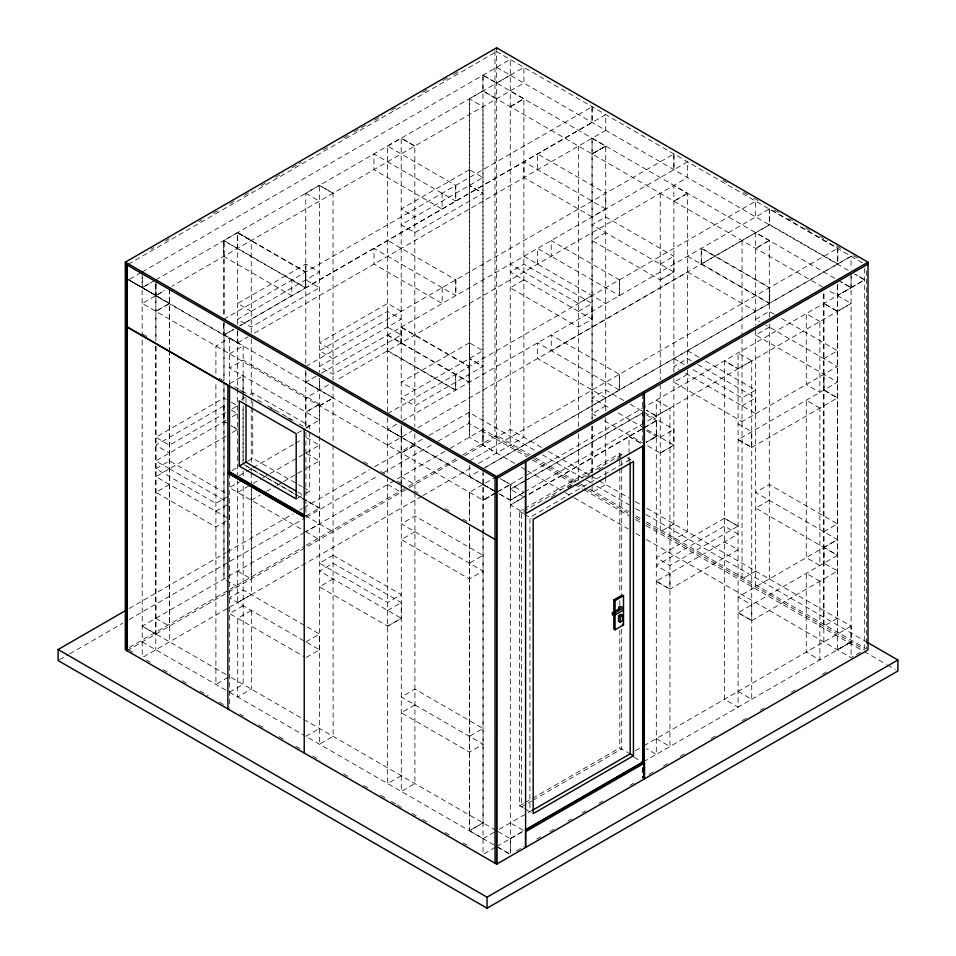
<?xml version="1.0" encoding="UTF-8"?>
<svg xmlns="http://www.w3.org/2000/svg" width="956" height="956" viewBox="0 0 956 956"><rect width="100%" height="100%" fill="white"/><g stroke="black" fill="none" stroke-linecap="round" stroke-linejoin="round"><path stroke-width="0.72" stroke-dasharray="4.78 3.58" d="M223.931 421.572L226.417 422.994L223.931 421.572L223.931 405.834L226.417 407.256M229.524 519.144L229.524 503.406M237.327 248.536L237.327 232.798L305.478 272.149L305.478 287.876L240.41 325.446M305.777 264.131L305.777 279.881L319.412 287.744L251.261 327.095L237.626 319.22L319.412 272.006L305.777 264.131L237.626 303.482L251.261 311.357M444.922 451.387L305.86 531.727L319.495 523.864L319.495 508.126L297.866 495.638M319.543 420.007L319.555 404.269L243.159 360.161L229.524 368.036L319.543 420.007L305.92 427.882L298.272 423.472M319.483 649.781L319.495 634.043L243.159 589.971L229.524 597.847L319.495 649.781L305.86 657.656M387.574 311.357L387.562 327.095L401.197 334.97L333.046 374.322L319.412 366.447L401.197 319.232L387.574 311.357L319.412 350.709L333.046 358.572M387.646 626.168L401.281 618.305L319.495 571.079L333.13 563.215L401.281 602.567L401.281 618.305L387.658 626.168L319.495 586.829L333.13 578.954M442.174 287.732L442.174 303.47L374.023 264.119L374.023 248.381L455.809 295.595L455.809 279.857L387.658 240.506M442.09 193.267L442.09 209.017L373.939 169.666L373.939 153.928L455.725 201.142L455.725 185.404L387.574 146.053L387.574 411.737M400.958 343.001L400.958 327.263L469.121 366.614L469.109 382.352L387.323 335.138L387.323 350.876L455.486 390.227L455.486 374.489M469.348 358.584L469.36 342.834L482.983 350.709L401.197 397.923L414.832 405.798L482.983 366.447L469.348 358.584L482.983 366.447M469.348 185.44L469.36 169.69L482.983 177.565L401.197 224.78L414.832 232.655L482.983 193.303L469.348 185.44L482.983 193.303M483.067 535.145L483.067 822.901L469.444 830.8L469.444 526.613M469.444 492.316L469.444 520.65L469.468 492.268L495.435 477.271M514.698 463.457L469.36 437.25L469.36 98.803L482.983 90.963L823.833 287.708M483.067 533.651L483.079 473.029M592.039 319.22L592.039 303.482L523.888 264.131L510.253 272.006L592.039 319.232L578.404 327.095L510.253 287.744L523.888 279.881M605.757 209.029L523.972 161.803L523.972 177.553L592.123 216.904L605.745 209.029L605.757 193.291L537.595 153.94L537.595 169.678M619.38 390.036L619.38 374.298L551.23 334.947L551.289 350.721L687.603 272.018L755.754 311.369M537.571 264.131L537.571 248.393L619.357 295.619L619.357 279.869L551.206 240.53L551.206 256.268M660.249 279.905L673.884 272.042L592.099 224.815L605.722 216.952L673.884 256.292L673.872 272.03L660.249 279.905L592.099 240.554L605.722 232.69M644.308 412.359L673.884 429.435L673.872 445.173L660.249 453.048L602.388 419.636M697.808 364.547L755.67 397.959L755.67 413.697L685.452 373.163M687.543 256.244L769.329 303.458L769.329 287.732L701.178 248.381L701.178 264.119M837.456 284.314L837.456 618.293L823.833 626.192L823.833 292.189L823.857 641.918M482.983 75.225L482.959 90.975L496.618 98.827M528.596 455.737L482.983 429.375L482.959 445.161L496.618 453.025L496.618 51.182M851.079 276.296L851.067 287.72L837.456 295.607L864.702 279.857L854.784 274.109L864.702 279.821L496.678 492.364M646.877 508.293L851.091 626.192L851.067 641.918L837.456 649.805L837.456 281.303M140.998 272.639L128.606 279.797L142.265 287.648L152.147 281.948M510.253 75.189L496.618 83.088L482.983 75.189L482.983 445.149L482.983 106.666L469.36 98.803L469.36 437.274M155.876 284.111L155.9 295.547L128.606 279.797L155.9 295.547L164.563 290.516M495.435 493.045L483.067 500.215L142.229 303.434L164.934 290.325M510.337 500.215L497.921 493.081L510.337 500.215L523.972 492.316L500.394 478.705L510.313 484.465L510.337 500.215L523.972 492.316M656.306 415.968L646.387 410.184L656.306 415.968L669.941 408.069L656.294 400.205L656.306 754.392L646.387 748.668M738.092 368.753L751.727 360.854L738.092 352.979L738.092 707.165L724.457 699.302L724.457 360.854L738.092 368.753L724.457 360.854M837.492 311.369L823.857 303.47L837.492 311.369L851.115 303.47L827.549 289.859M495.435 847.231L483.043 854.389L483.043 470.125M151.179 249.134L153.82 247.604M165.46 240.876L169.343 238.642M199.003 221.517L201.68 219.976M213.319 213.248L218.494 210.26M230.026 203.604L235.319 200.557M244.366 195.323L252.133 190.841M261.191 185.619L266.365 182.632M275.412 177.398L283.179 172.916M292.237 167.694L301.283 162.46M323.283 149.769L328.458 146.782M343.766 137.939L349.155 134.832M354.329 131.844L365.73 125.26M374.776 120.026L382.531 115.557M391.59 110.334L396.752 107.347M422.6 92.421L427.774 89.434M443.285 80.483L448.46 77.496M453.622 74.508L458.796 71.533M128.283 264.226L496.618 51.576M142.229 271.922L510.253 59.451L510.253 445.149M155.888 295.547L142.265 287.648L154.657 280.49M155.78 279.869L523.888 67.35L523.888 83.088L171.984 286.262M169.547 303.47L155.864 311.333L169.499 303.458L155.864 295.559M510.253 106.725L523.888 98.827L510.253 90.963M469.36 169.69L401.197 209.041L414.832 216.916M223.692 319.364L592.099 106.737L592.099 122.476M155.541 284.302L155.541 295.751L223.692 335.102L233.981 329.163M237.721 331.362L237.733 342.798L224.074 334.947L234.435 328.972M239.574 326.008L605.757 114.589L605.722 130.339M243.159 392.211L243.159 345.964L229.524 338.089L215.901 345.964L215.901 375.78M237.709 342.822L248.07 336.835M254.427 333.166L605.757 130.327M229.524 353.84L243.159 345.988M592.099 153.928L605.722 146.053L605.722 411.773M605.722 146.077L592.099 153.976L605.722 146.113L592.099 138.214L592.099 420.007M229.524 383.774L243.159 375.899M223.931 405.834L155.78 445.173L169.415 453.048M241.713 399.453L245.393 397.326M250.293 394.493L252.754 393.071L309.696 425.946L309.696 430.391M225.998 412.478L169.415 445.149L155.78 437.274L223.931 397.923L226.417 399.357M232.428 408.762L237.566 405.798L231.376 402.213M305.86 366.423L673.908 153.94L673.908 169.678M225.998 420.377L155.78 460.923L169.415 468.787M232.428 416.673L237.566 413.697L231.376 410.124M316.221 376.186L305.86 382.173L305.86 370.725M321.395 373.21L687.519 161.827L687.519 177.565L336.213 380.392M225.998 436.115L155.864 476.614L228.245 518.403M232.416 432.411L237.566 429.435L231.364 425.862L237.566 429.435M328.565 384.802L305.86 397.911L305.92 427.882M169.499 484.477L155.864 492.352L215.901 527.007L228.293 519.861M319.495 405.81L333.13 397.911L305.896 382.149L319.531 390.024L319.507 378.588M247.843 461.103L252.754 458.271L302.096 486.759M231.985 470.507L238.199 466.91M297.424 433.032L304.785 428.778M306.016 428.073L309.696 425.946M238.904 475.885L245.345 472.168M246.624 471.428L251.775 468.464M253.053 467.723L294.209 443.954M295.488 443.214L301.929 439.509M469.36 342.834L401.197 382.185L414.832 390.06M241.916 480.51L229.524 487.656L304.594 530.998M228.293 496.212L215.901 503.37L155.864 468.703L169.547 460.864L225.7 493.284M237.626 492.364L250.102 485.23M253.053 483.461L261.538 478.562M262.828 477.821L305.263 453.311M306.553 452.57L319.412 445.149L305.777 437.274M215.901 511.269L228.293 504.111M592.039 295.583L578.404 303.446L510.253 264.107M387.658 413.649L755.67 201.178L755.67 216.916M251.261 500.239L260.259 495.041M266.688 491.324L275.687 486.126M276.977 485.385L282.116 482.422M283.406 481.681L296.264 474.248M297.543 473.507L305.263 469.049M306.553 468.32L319.412 460.888L305.777 453.025M578.404 311.357L592.039 303.482M660.249 264.167L673.884 256.292M396.716 424.153L387.658 429.387L401.317 437.239L401.293 425.802L401.281 483.473M402.572 420.771L769.711 208.874L837.874 248.225L837.874 263.964L769.711 224.612L701.561 263.964L701.561 248.225L769.711 287.577L769.711 303.315L701.561 263.964M387.658 445.126L411.642 431.276M417.999 427.607L769.305 224.78L769.305 209.041M297.424 498.231L304.785 493.977M306.016 493.272L309.696 491.145L309.696 431.873M129.168 608.506L226.058 552.568M227.349 551.815L293.241 513.778M299.706 510.05L302.287 508.556M303.578 507.815L369.47 469.766M374.632 466.791L423.735 438.445M428.897 435.458L468.954 412.335L536.137 451.124M305.86 515.989L319.495 508.126M59.403 659.807L68.438 654.585M69.74 653.844L122.703 623.252M129.168 619.524L228.651 562.092M229.942 561.351L304.868 518.08M306.159 517.339L378.516 475.562M383.679 472.587L432.781 444.241M437.944 441.254L468.954 423.353L527.091 456.92M304.821 532.277L142.145 626.192L155.78 634.067M450.073 448.412L482.983 429.375M129.203 647.511L228.723 590.055M230.026 589.314L304.988 546.031M306.279 545.279L407.089 487.082M408.391 486.329L456.215 458.725M462.668 454.996L496.618 435.386L530.233 454.793M126.969 650.701L408.081 488.397M409.371 487.644L459.179 458.892M464.891 455.606L510.253 429.411L543.175 448.412M469.444 460.864L837.874 248.225M143.472 656.903L228.078 608.064M229.368 607.323L421.739 496.248M423.006 495.519L472.085 467.185M478.514 463.469L523.888 437.274L523.888 98.827L510.253 106.702M243.159 605.71L229.524 613.585L304.594 656.915M485.624 467.197L851.067 256.22L851.091 269.138M469.444 465.166L469.444 476.614L479.804 470.627M483.067 468.739L851.091 256.268M605.722 405.834L592.099 413.697L595.958 415.932M414.916 531.727L401.281 539.602L469.444 578.954L483.067 571.079L401.281 523.864L414.916 515.989L483.067 555.34L469.444 563.215M687.519 374.346L673.884 382.221L742.035 421.572M769.305 327.131L755.67 334.994L837.599 382.137L738.092 439.593L751.727 447.456L751.727 431.718L738.092 423.843L837.456 366.483L765.959 325.195M523.195 481.776L510.337 489.209L523.972 497.072M524.474 481.047L642.671 412.801M525.92 480.402L510.504 489.305L510.504 505.043L523.362 497.622M527.21 479.661L642.838 412.896L642.838 428.635L524.629 496.881M524.533 492.017L851.115 303.47M656.306 420.664L510.337 504.947L524.139 512.906M643.627 428.18L656.473 420.76L656.473 436.51L646.196 442.437M228.293 677.254L215.901 684.412L215.901 381.599M523.29 807.904L519.562 805.753L519.562 511.424L523.422 509.201M524.713 508.461L619.811 453.55L622.284 454.984M621.723 454.65L521.474 512.524L521.474 806.852L531.763 800.925M551.05 497.144L556.213 494.168M567.84 487.488L572.991 484.477M585.897 477.056L589.78 474.785M598.803 469.611L603.977 466.588M616.871 459.179L620.755 456.896M567.828 487.68L572.967 484.716M305.86 641.918L319.495 634.043M660.249 437.31L673.884 429.435M630.171 459.537L529.923 517.411L529.923 811.74M229.524 692.287L243.159 684.412L243.159 481.274M387.658 610.43L401.281 602.567M660.249 453.048L673.884 445.185L616.011 411.773M742.035 405.834L755.67 397.959M823.833 358.608L837.456 350.733L780.873 318.073M751.727 447.456L837.599 397.875L823.976 390L823.976 374.262M305.86 736.359L319.495 728.484M673.884 523.876L660.249 531.751L660.249 385.34M724.457 518.26L656.294 557.647L669.929 565.51L738.092 526.123L724.457 518.26L738.092 526.159M414.916 704.871L401.281 712.746L469.444 752.097L483.067 744.222L401.281 697.008L414.916 689.133L483.067 728.484L469.444 736.359M769.305 500.275L755.67 508.138L837.492 555.34M656.294 581.248L669.941 589.123L656.294 581.248L738.092 534.034L724.457 526.159L656.294 565.51L669.929 573.385L669.941 589.123L738.092 549.772L724.457 541.897M401.281 775.71L387.658 783.573L387.574 475.55M755.67 571.102L742.035 578.966L742.035 338.926M823.833 531.751L837.456 523.876L769.305 484.525L755.67 492.4L837.456 539.626L738.092 596.986L751.727 604.861L751.727 620.599L738.092 612.724L837.599 555.281L823.976 547.406L823.976 563.144M823.833 547.489L837.456 539.614M751.727 620.599L837.599 571.019L823.857 563.215M483.103 822.853L469.468 830.716L483.103 838.591M519.562 805.753L523.422 803.53M524.713 802.789L531.13 799.073M532.42 798.332L619.811 747.879L628.486 752.886M533.042 800.172L621.723 748.978L621.723 628.57M483.067 838.663L495.495 831.433M532.265 810.234L496.702 830.8L229.452 676.501M635.238 750.818L640.197 747.951M643.914 745.8L851.091 626.168M510.337 838.639L523.972 830.764L510.337 822.901M837.432 649.781L851.067 641.918L643.914 761.55M496.702 846.538L523.84 830.872M516.395 850.876L523.936 846.526M536.89 839.081L540.761 836.835M549.808 831.612L554.982 828.637M567.9 821.168L571.784 818.933M582.12 812.958L585.992 810.724M598.91 803.267L602.794 801.032M629.932 785.366L633.804 783.119M649.136 774.324L654.31 771.349M663.356 766.115L668.531 763.127M680.17 756.411L685.344 753.424M711.204 738.498L716.379 735.511M742.238 720.585L747.401 717.598M760.331 710.129L764.214 707.894M791.365 692.216L795.249 689.981M822.399 674.303L826.283 672.056M646.375 539.483L851.091 657.668L860.974 651.932M387.574 146.053L401.197 138.214L414.832 146.053L414.832 426.591M305.777 363.244L305.777 193.243L319.412 185.428L333.046 193.267L333.046 380.261M251.261 332.951L251.261 240.458L237.626 232.595L223.991 240.494L223.991 316.532M319.495 405.774L333.13 397.935M497.921 491.587L510.313 484.465L510.337 852.979M237.626 324.395L237.626 232.595L251.261 240.494M469.444 476.614L495.471 491.563L401.281 437.262M497.945 847.255L510.361 854.389L305.609 736.216M722.844 180.302L728.018 183.277M743.529 192.24L748.691 195.227M753.866 198.215L759.04 201.19M774.551 210.153L779.726 213.14M788.772 218.362L792.644 220.597M805.573 228.066L810.748 231.053M819.794 236.275L827.549 240.745M836.596 245.979L841.77 248.954M853.409 255.682L858.572 258.658M496.272 51.385L864.702 264.119M496.618 67.314L851.091 272.006M482.983 75.189L837.456 279.869M838.675 280.538L851.091 287.708L841.184 281.996M774.444 314.357L769.305 311.393L755.67 319.256L759.53 321.479M414.832 146.077L401.197 138.154L401.197 418.716M823.857 390.072L837.492 397.947M523.888 256.232L605.722 303.482M687.519 350.709L699.087 357.389M705.516 361.093L755.67 390.06L742.035 397.923L690.602 368.227M691.379 360.83L687.519 358.608L673.884 366.483L679.023 369.446M673.884 358.572L684.173 364.511M333.046 193.303L319.412 185.404L319.412 372.386M738.092 439.593L751.727 447.456M305.777 193.243L319.412 201.142M623.73 400.48L605.722 390.096L592.099 397.959L610.872 408.798M630.159 404.197L643.018 411.618M646.387 414.94L656.473 420.76M605.757 397.911L537.595 358.56L537.595 342.822L619.44 390.072L619.38 374.298M646.387 430.69L656.473 436.51M629.048 461.808L629.048 436.414L641.44 443.596M401.197 311.321L387.574 303.446L319.412 342.798L333.046 350.673M237.626 232.619L305.777 271.97M627.244 457.84L630.96 459.991M387.658 334.947L469.408 382.185L469.408 366.447L401.257 327.095L401.257 342.834M387.658 350.685L455.809 390.036L455.809 374.298M548.314 451.387L591.585 476.363M592.099 476.662L629.024 497.98M635.31 501.613L640.651 504.696M542.59 454.853L585.227 479.47M586.518 480.211L591.692 483.198M596.855 486.186L629.156 504.828M635.62 508.556L640.783 511.544M645.957 514.531L866.889 642.085M535.396 457.781L579.348 483.15M580.65 483.903L584.522 486.138M589.697 489.125L628.474 511.52M636.23 515.989L640.114 518.236M646.579 521.964L866.327 648.837L866.327 267.608M533.771 458.725L586.769 489.329M587.713 489.866L629.024 513.719M635.477 517.447L641.058 520.673M646.113 523.589L864.702 649.781M532.265 459.908L573.6 483.772M574.891 484.525L582.646 488.994M583.937 489.747L629.156 515.846M635.62 519.574L640.783 522.562M645.957 525.549L863.005 650.857M864.296 651.61L886.26 664.289M887.562 665.029L895.306 669.511M521.151 467.185L526.314 470.161M527.604 470.902L563.753 491.778M565.044 492.519L572.787 497M574.078 497.741L628.307 529.05M636.039 533.52L639.923 535.754M738.092 612.724L751.727 620.599M224.11 334.935L237.733 342.798M387.682 429.375L401.317 437.239M128.606 279.821L494.097 490.846M519.562 511.424L523.29 513.575M524.521 514.292L531.954 518.582M401.197 476.626L414.832 484.501M234.626 386.714L246.074 393.334M257.534 399.943L262.637 402.882M267.728 405.822L293.193 420.532M142.803 334.122L147.977 337.11M219.306 378.289L224.421 381.241M239.669 390.048L244.832 393.036M270.668 407.949L274.539 410.184M287.457 417.641L292.62 420.616M363.877 461.76L367.749 463.995M380.643 471.439L385.794 474.415M397.397 481.119L402.56 484.095M414.02 490.715L419.182 493.69M445.102 508.664L450.264 511.639M463.098 519.048L467.018 521.307M387.574 484.501L401.197 492.364L401.197 425.277M738.092 691.427L751.727 699.302L751.727 360.854M303.363 487.488L309.696 491.145M297.878 492.113L302.944 495.041M244.437 464.783L296.599 494.897M293.958 493.535L243.027 464.126L243.027 406.838M295.225 494.264L319.424 508.234M305.346 515.69L319.495 523.864M319.412 523.852L333.046 531.715M305.777 531.715L319.412 539.59M656.306 738.653L669.941 746.517L669.941 408.069M169.499 468.739L225.7 501.183M633.995 757.224L642.671 762.267M237.626 571.067L251.261 578.942L251.261 488.791M237.626 586.805L223.931 578.966L223.931 383.081M524.521 808.621L531.954 812.911M155.78 618.317L169.523 626.096M142.265 626.096L228.161 675.761M497.945 831.481L510.337 838.663L510.361 852.955M142.145 641.93L228.735 691.821M229.452 692.24L304.904 735.797M128.606 649.757L133.709 652.709M146.483 660.082L150.319 662.293M163.094 669.666L170.766 674.1M182.249 680.732L187.424 683.707M200.139 691.057L208.073 695.633M219.306 702.122L224.421 705.074M239.705 713.905L243.529 716.104M258.789 724.923L263.88 727.851M279.068 736.634L284.243 739.621M295.858 746.313L301.032 749.301M312.636 756.005L320.045 760.283M343.622 773.894L350.983 778.148M363.877 785.593L367.749 787.828M380.643 795.273L385.794 798.248M391.386 801.475L396.549 804.45M397.397 804.94L402.56 807.928M412.036 813.401L419.325 817.595M422.397 819.376L427.559 822.351M445.102 832.485L450.264 835.46M463.158 842.905L467.018 845.14M629.048 436.414L642.671 444.301M483.067 484.453L495.459 491.623M142.241 277.634L142.265 287.648M864.702 268.373L864.702 648.299M851.067 273.452L851.091 657.668M837.456 248.393L837.456 264.131M769.711 208.874L769.711 224.612M769.329 287.732L769.329 303.47M769.305 317.105L769.305 240.494L755.67 232.655L755.67 325.088M769.305 324.036L769.305 578.966M755.67 330.394L755.67 586.841M742.035 240.518L742.035 334.074M687.519 363.292L687.519 193.303L673.884 185.428L673.884 373.294M687.519 370.056L687.519 531.751L673.884 539.626L673.884 378.6M673.884 153.952L673.884 169.69M660.249 193.267L660.249 379.675M642.85 767.859L642.85 777.897M642.671 393.86L642.671 443.883M642.671 767.632L642.671 778.065M621.723 460.601L621.723 466.552M621.723 468.034L621.723 594.381M619.811 453.55L619.811 458.008M619.811 459.501L619.811 466.934M619.811 468.416L619.811 593.282M619.811 600.715L619.811 605.172M619.811 630.446L619.811 747.879M619.357 279.869L619.357 295.619M605.722 417.712L605.722 465.225M605.722 471.117L605.722 475.622M605.722 477.08L605.722 484.537L592.099 492.4L592.099 484.943M592.099 425.97L592.099 473.674M592.099 474.511L592.099 483.497M592.039 106.702L592.039 122.44L305.777 287.708L223.931 240.518L223.931 316.257M592.039 138.178L592.039 418.716M592.039 426.137L592.039 473.662M578.404 146.053L578.404 426.591M578.464 433.833L578.464 483.043M494.981 50.632L494.981 436.33M469.444 526.29L469.444 830.8M469.121 366.614L469.121 382.352M468.954 412.335L468.954 423.353M455.725 185.404L455.725 201.142M455.809 279.857L455.809 295.595M414.832 433.809L414.916 491.372M414.916 492.364L414.916 783.573L401.281 791.448L401.281 483.987M387.574 417.676L387.658 474.941M333.046 385.603L333.13 443.942M333.046 445.245L333.13 736.359L319.495 744.222L319.412 378.325M305.92 432.291L305.92 516.025M305.777 370.45L305.777 428.372M305.478 272.149L305.478 287.887L223.692 240.661L223.692 256.399L291.855 295.751L291.855 280.012M252.754 393.071L252.754 396.035M252.754 401.962L252.754 406.408M252.754 407.889L252.754 458.271M251.344 486.007L251.344 594.692L237.709 602.567L237.626 480.916M251.261 338.89L251.261 397.063M251.261 398.377L251.261 405.798M251.261 407.28L251.261 462.656M251.261 468.165L251.261 471.129M251.261 472.623L251.261 483.521M246.003 398.449L246.003 402.894M243.159 393.705L243.159 399.668M243.159 405.631L243.159 460.792M243.159 471.2L243.159 477.187M243.027 375.983L243.027 395.079M243.027 396.549L243.027 400.958M237.626 330.358L237.626 475.144M229.524 338.089L229.524 384.312M229.524 473.351L229.524 708.026M224.074 320.642L223.991 380.643M223.991 386.606L223.991 578.942M223.931 323.678L223.931 381.587M223.692 323.654L223.692 335.102M169.523 289.142L169.499 349.681M169.523 350.266L169.499 641.882M169.415 289.226L169.415 348.629M169.415 350.111L169.415 626.192M155.888 284.255L155.924 341.029M155.888 346.239L155.888 633.971M155.864 281.255L155.864 341.149M155.864 346.251L155.78 649.805M142.145 273.428L142.229 657.62M656.306 436.414L646.387 442.15L656.306 436.414M319.495 404.233L305.86 412.108L319.555 404.269M687.519 193.303L673.884 201.202L687.519 193.327M414.916 445.102L401.281 453.025L414.916 445.161M769.305 240.494L755.67 248.417L769.305 240.554M333.13 555.305L319.495 563.18L387.658 602.531L401.281 594.656L333.13 555.305M251.344 610.43L237.709 618.305L237.709 697.008L251.344 689.133L251.344 610.43M495.495 492.985L483.043 500.203L495.495 493.009M819.878 321.503L806.255 313.628L806.255 384.491L819.878 392.366L819.878 321.503M819.878 408.104L806.255 400.241L806.255 557.635L819.878 565.51L819.878 408.104M819.878 581.248L806.255 573.385L806.255 652.076L819.878 659.951L819.878 581.248"/><path stroke-width="1.43" d="M126.993 264.979L126.969 650.701L126.993 264.979L125.356 264.035L496.738 478.442L868 264.095M644.332 393.31L644.308 779.009L644.344 393.191M125.332 262.159L496.618 47.8L868 262.207L868 649.865L496.678 864.152L125.332 649.757L125.332 262.159L496.702 476.578L496.678 864.152L496.702 476.578L868 262.207M239.251 466.062L296.193 498.936L296.193 433.737L239.251 400.863L239.251 466.062L246.612 461.808M227.887 473.053L304.223 517.124L227.887 473.065L229.524 472.109L304.594 515.439M868.179 642.826L897.887 659.987L897.887 671.004L487.046 908.2L58.113 660.548L58.113 649.53L125.284 610.753M644.344 445.173L525.573 513.742L525.585 461.76L525.597 847.482L525.609 831.708L644.487 763.079L644.487 778.841M613.836 599.878L622.272 595.002L623.503 595.707L623.503 624.913L615.055 629.789L613.836 629.072L613.836 599.878L615.055 600.583L623.503 595.707M618.759 609.522L618.759 607.323L620.48 606.343L623.336 607.992L613.836 613.477L612.414 612.653L612.414 614.839L613.836 615.664L623.336 610.191M612.414 612.653L620.193 608.159L618.759 607.323M618.544 615.64L620.791 614.35L622.416 615.294L622.416 620.862L620.181 622.153L618.544 621.209L618.544 615.64L620.181 616.584L622.416 615.294M532.492 810.246L630.171 753.866L630.171 462.513M633.446 755.754L533.197 813.628L533.197 519.299L633.446 461.425L633.446 755.754L629.729 753.603M525.262 830.023L642.85 762.135L644.487 763.079M525.824 829.724L643.28 761.908M58.113 649.53L487.046 897.182L897.887 659.987M495.041 539.399L126.969 326.868L227.887 385.172L227.887 708.97M622.272 624.196L623.503 624.913M296.611 491.384L246.003 462.166L246.003 404.376M229.524 471.917L304.653 515.296M642.671 445.771L642.671 763.175M620.181 616.584L620.181 622.153M615.055 600.583L615.055 629.789M496.618 47.8L496.618 49.688M495.041 477.498L495.041 863.208M487.046 897.182L487.046 908.2M304.223 429.208L304.223 753.041M229.524 385.149L229.524 473.136"/></g></svg>
